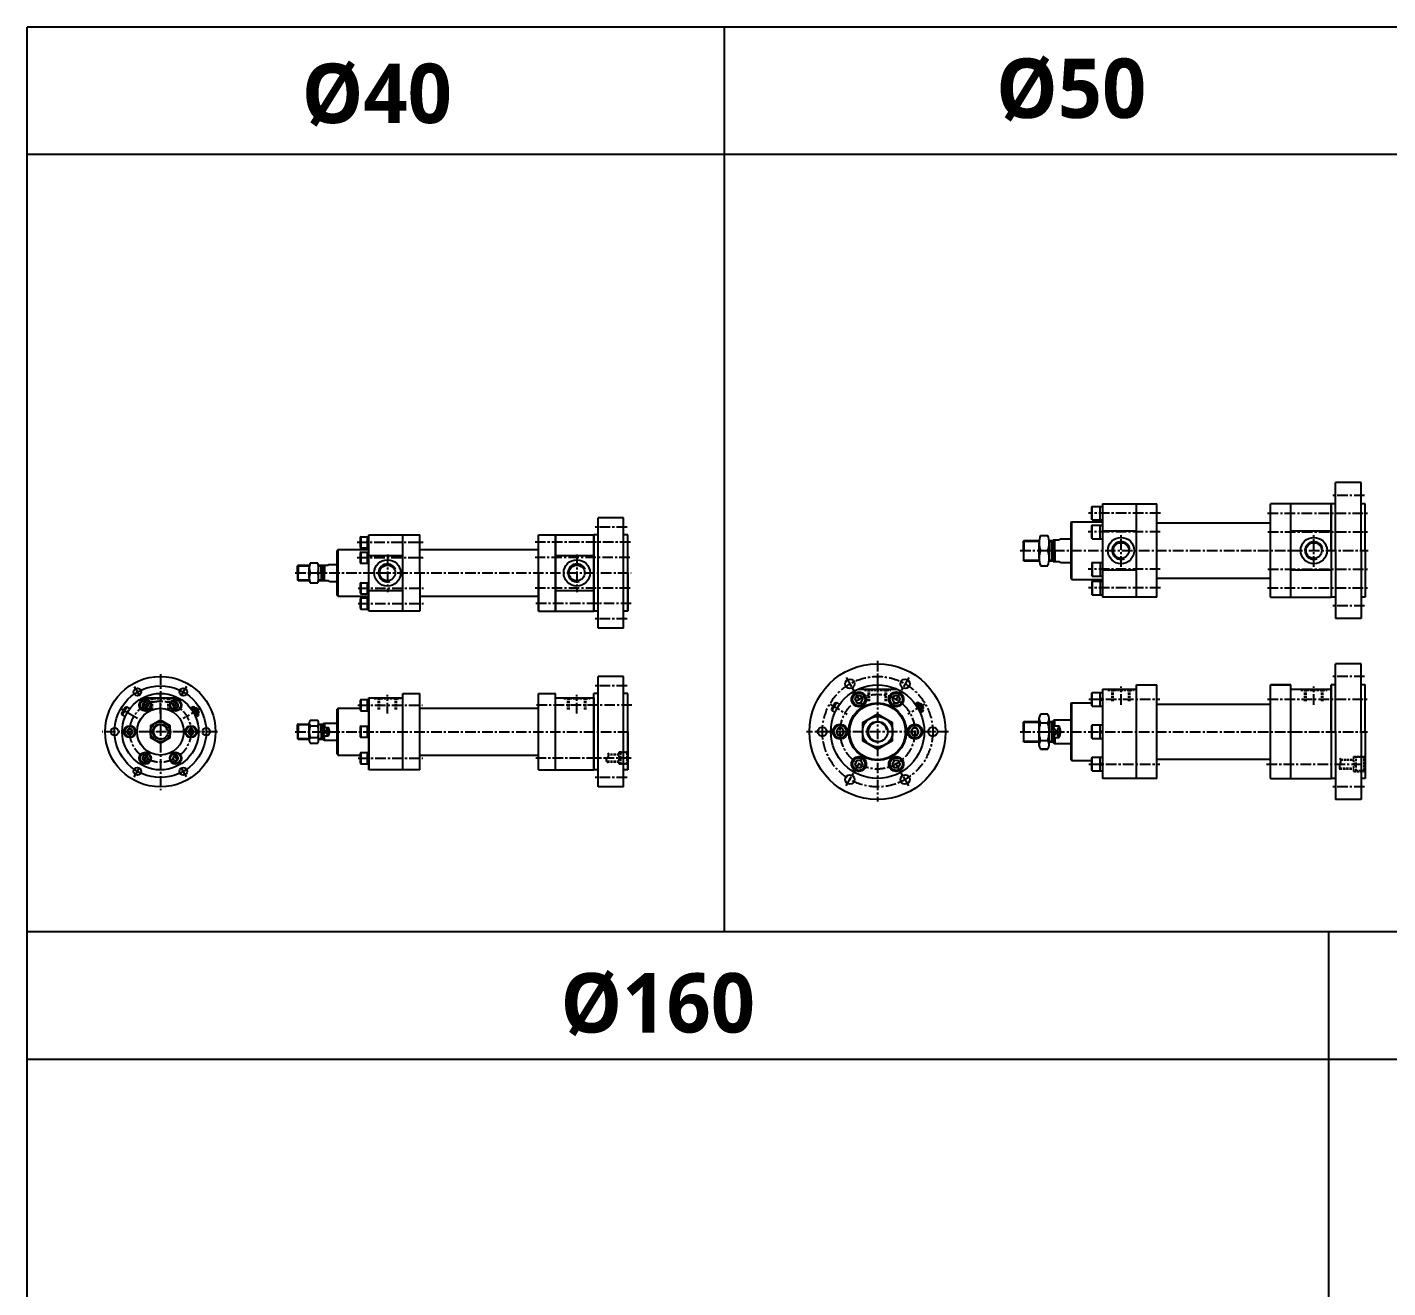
# Model space of a CAD drawing. Extents: x 0 to 8675, y 0 to 2968.
# Drawn here: x 0 to 1602, y 1484 to 2968 of the extents above; entities that cross this region are included whole.
import ezdxf

# ---------------------------------------------------------------- set-up
doc = ezdxf.new("R2010")
doc.units = 0
doc.header["$LTSCALE"] = 5
doc.header["$MEASUREMENT"] = 0
doc.header["$PDMODE"] = 34
doc.linetypes.add('CENTERX2', pattern=[4, 2.5, -0.5, 0.5, -0.5])
doc.linetypes.add('HIDDENX2', pattern=[0.75, 0.5, -0.25])
doc.layers.get('0').update_dxf_attribs({"linetype": 'CONTINUOUS'})
doc.layers.get('Defpoints').update_dxf_attribs({"linetype": 'CONTINUOUS'})
for name, color, linetype in [('CEN', 1, 'CENTERX2'), ('DIM', 3, 'CONTINUOUS'), ('HID', 2, 'HIDDENX2'), ('ML', 3, 'CONTINUOUS'), ('테두리', 7, 'CONTINUOUS')]:
    doc.layers.add(name, color=color, linetype=linetype)
doc.styles.add('문자', font='romans.shx')

# ---------------------------------------------------------------- blocks, each defined once
blk = doc.blocks.new('A$C797528EE')
at = {"layer": 'CEN'}
blk.add_line((15.5, 0), (15.5, 21.8), dxfattribs=at)
at = {"layer": 'HID'}
for p, q in [((0, 17.5), (0, 18.5)), ((0, 17.5), (31, 17.5)), ((5, 4.5), (5, 17.5)), ((6.3, 4.5), (6.3, 17.5)), ((24.8, 4.5), (24.8, 17.5)), ((26, 4.5), (26, 17.5)), ((31, 17.5), (31, 18.5))]:
    blk.add_line(p, q, dxfattribs=at)

msp = doc.modelspace()

# ---------------------------------------------------------------- linework, layer by layer
for p, q in [((6960.8, 2967.8), (0, 2967.8)), ((0, 1902.7), (0, 2967.8)), ((821, 1902.7), (821, 2967.8)), ((6960.8, 2817.8), (0, 2817.8)), ((8674.5, 1902.7), (0, 1902.7)), ((0, 0), (0, 1902.7)), ((1532.4, 0), (1532.4, 1902.7)), ((8674.5, 1752.7), (0, 1752.7))]:
    msp.add_line(p, q)
at = {"layer": 'CEN'}
for p, q in [((1574.6, 2416.7), (1536, 2416.7)), ((1334.1, 2395.7), (1249.6, 2395.7)), ((1460.4, 2395.7), (1579.1, 2395.7)), ((706.3, 2379.4), (667.6, 2379.4)), ((1334, 2373.7), (1249.2, 2373.7)), ((1460.6, 2373.7), (1579.1, 2373.7)), ((388.6, 2361.4), (466.4, 2361.4)), ((710.2, 2361.4), (598.1, 2361.4)), ((1287.8, 2332.5), (1287.8, 2370.7)), ((1514.8, 2332.5), (1514.8, 2370.7)), ((388.6, 2343.4), (466.4, 2343.4)), ((424.1, 2346.9), (424.1, 2302.6)), ((709.6, 2343.4), (598.1, 2343.4)), ((647.1, 2346.9), (647.1, 2302.6)), ((1168.9, 2351.7), (1578.7, 2351.7)), ((315.5, 2325.4), (711, 2325.4)), ((1334, 2329.7), (1249.2, 2329.7)), ((1460.6, 2329.7), (1579.1, 2329.7)), ((389.5, 2307.4), (466.4, 2307.4)), ((710, 2307.4), (598.1, 2307.4)), ((1334.1, 2307.7), (1249.6, 2307.7)), ((1460.4, 2307.7), (1579.1, 2307.7)), ((389.5, 2289.4), (466.4, 2289.4)), ((711.2, 2289.4), (598.1, 2289.4)), ((1574.6, 2286.7), (1536, 2286.7)), ((706.3, 2271.4), (667.6, 2271.4)), ((1001.1, 2222), (1001.1, 2056.2)), ((156.8, 2206.3), (156.8, 2069.7)), ((964.3, 2202.2), (972.8, 2187.4)), ((1037.8, 2202.2), (1029.3, 2187.4)), ((1574.6, 2203.5), (1536, 2203.5)), ((126, 2191.8), (133.5, 2178.8)), ((156.8, 2160), (156.8, 2181.9)), ((187.5, 2191.8), (180, 2178.8)), ((424.1, 2160), (424.1, 2181.9)), ((647.1, 2160), (647.1, 2181.9)), ((706.3, 2192.5), (667.6, 2192.5)), ((973.6, 2186.1), (984.6, 2167.1)), ((1028.6, 2186.1), (1017.6, 2167.1)), ((129.8, 2154.1), (110, 2165.5)), ((143.4, 2161.6), (134.1, 2177.8)), ((170.1, 2161.6), (179.4, 2177.8)), ((389.4, 2169.7), (465.3, 2169.7)), ((712, 2169.7), (599, 2169.7)), ((1249.9, 2176.6), (1333.5, 2176.6)), ((1460.2, 2176.6), (1577.6, 2176.6)), ((224.1, 2138.5), (88.3, 2138.5)), ((315.5, 2138.5), (710.6, 2138.5)), ((1084.6, 2138.5), (917.5, 2138.5)), ((1168.9, 2138.5), (1578.1, 2138.5)), ((143.4, 2115.4), (134.1, 2099.3)), ((170.1, 2115.4), (179.4, 2099.3)), ((389.7, 2107.3), (465.6, 2107.3)), ((711, 2107.3), (599, 2107.3)), ((973.6, 2090.9), (984.6, 2109.9)), ((1028.6, 2090.9), (1017.6, 2109.9)), ((1249.9, 2100.4), (1333.5, 2100.4)), ((1459, 2100.4), (1577.8, 2100.4)), ((126, 2085.3), (133.5, 2098.2)), ((187.5, 2085.3), (180, 2098.2)), ((706.3, 2084.5), (667.6, 2084.5)), ((964.3, 2074.9), (972.8, 2089.6)), ((1037.8, 2074.9), (1029.3, 2089.6)), ((1574.6, 2073.5), (1536, 2073.5))]:
    msp.add_line(p, q, dxfattribs=at)
at = {"layer": 'CEN', "color": 1}
for p, q in [((203.8, 2165.7), (183.8, 2154.1)), ((945.4, 2170.7), (965.4, 2159.1)), ((1056.7, 2170.7), (1036.7, 2159.1))]:
    msp.add_line(p, q, dxfattribs=at)
at = {"layer": 'CEN'}
for centre, radius in [((1001.1, 2138.5), 65), ((1001.1, 2138.5), 44), ((156.8, 2138.5), 36)]:
    msp.add_circle(centre, radius, dxfattribs=at)
at = {"layer": 'Defpoints', "color": 0, "linetype": 'ByBlock'}
for p in [(1575.3, 2406.7), (672.1, 2390.4), (667.1, 2370.4), (707.1, 2370.4), (1575.3, 2296.7), (707.1, 2280.4), (672.1, 2203.5), (177.4, 2178.5), (667.1, 2183.5), (707.1, 2183.5), (1575.3, 2193.5), (348.1, 2129.5), (1207.8, 2125.7), (707.1, 2093.5), (1575.3, 2083.5)]:
    msp.add_point(p, dxfattribs=at)
at = {"layer": 'DIM'}
msp.add_line((1205.8, 2340.4), (1206.9, 2339.7), dxfattribs=at)
msp.add_spline([(1546.2, 2093.4), (1545.2, 2098), (1546.6, 2102.8), (1545.8, 2107.5)], degree=3, dxfattribs=at)
at = {"layer": 'HID'}
for p, q in [((141.3, 2177.5), (141.3, 2178.5)), ((172.3, 2177.5), (172.3, 2178.5)), ((408.6, 2177.5), (408.6, 2178.5)), ((439.6, 2177.5), (439.6, 2178.5)), ((631.6, 2177.5), (631.6, 2178.5)), ((662.6, 2177.5), (662.6, 2178.5)), ((985.6, 2187.5), (985.6, 2188.5)), ((985.6, 2187.5), (1016.6, 2187.5)), ((990.6, 2174.5), (990.6, 2187.5)), ((991.8, 2174.5), (991.8, 2187.5)), ((1010.3, 2174.5), (1010.3, 2187.5)), ((1011.6, 2174.5), (1011.6, 2187.5)), ((1016.6, 2187.5), (1016.6, 2188.5)), ((141.3, 2177.5), (172.3, 2177.5)), ((146.3, 2164.5), (146.3, 2177.5)), ((147.5, 2164.5), (147.5, 2177.5)), ((166, 2164.5), (166, 2177.5)), ((167.3, 2164.5), (167.3, 2177.5)), ((408.6, 2177.5), (439.6, 2177.5)), ((413.6, 2164.5), (413.6, 2177.5)), ((414.9, 2164.5), (414.9, 2177.5)), ((433.4, 2164.5), (433.4, 2177.5)), ((434.6, 2164.5), (434.6, 2177.5)), ((631.6, 2177.5), (662.6, 2177.5)), ((636.6, 2164.5), (636.6, 2177.5)), ((637.9, 2164.5), (637.9, 2177.5)), ((656.4, 2164.5), (656.4, 2177.5)), ((657.6, 2164.5), (657.6, 2177.5)), ((696.6, 2103.3), (682.6, 2103.3)), ((696.6, 2102.8), (683, 2102.8)), ((696.6, 2111.8), (684.4, 2111.8)), ((696.6, 2111.3), (684.5, 2111.3)), ((707.1, 2114.3), (696.6, 2114.3)), ((696.6, 2114.3), (696.6, 2100.3)), ((706.1, 2113.8), (696.6, 2113.8)), ((696.6, 2109.2), (698.6, 2107.1)), ((696.6, 2107.3), (698.6, 2105.2)), ((706.1, 2100.8), (696.6, 2100.8)), ((707.1, 2100.3), (696.6, 2100.3)), ((698.6, 2113.8), (698.6, 2100.8)), ((706.1, 2113.8), (706.1, 2100.8)), ((706.1, 2113.8), (706.6, 2113.3)), ((706.6, 2101.3), (706.1, 2100.8)), ((706.6, 2113.3), (706.6, 2101.3)), ((1546.3, 2105.9), (1562, 2105.9)), ((1546.4, 2105.4), (1562, 2105.4)), ((1562, 2091.7), (1562, 2109.2)), ((1562, 2109.2), (1575.3, 2109.2)), ((1573.9, 2108.4), (1562, 2108.4)), ((1562, 2100), (1564.5, 2102.1)), ((1562, 2098.8), (1564.5, 2101)), ((1564.5, 2092.4), (1564.5, 2108.4)), ((1573.9, 2092.4), (1573.9, 2108.4)), ((1573.9, 2108.4), (1574.5, 2107.8)), ((1574.5, 2093), (1574.5, 2107.8)), ((1545.5, 2095.4), (1562, 2095.4)), ((1545.6, 2094.9), (1562, 2094.9)), ((1573.9, 2092.4), (1562, 2092.4)), ((1562, 2091.7), (1575.3, 2091.7)), ((1573.9, 2092.4), (1574.5, 2093))]:
    msp.add_line(p, q, dxfattribs=at)
at = {"layer": 'ML'}
for p, q in [((1540.3, 2351.7), (1540.3, 2431.7)), ((1570.3, 2431.7), (1540.3, 2431.7)), ((1570.3, 2351.7), (1570.3, 2431.7)), ((1253.9, 2403.7), (1253.3, 2403.1)), ((1253.3, 2388.3), (1253.3, 2403.1)), ((1253.9, 2403.7), (1265.8, 2403.7)), ((1253.9, 2387.7), (1253.9, 2403.7)), ((1263.3, 2387.7), (1263.3, 2403.7)), ((1265.8, 2406.7), (1329.8, 2406.7)), ((1265.8, 2406.7), (1265.8, 2296.7)), ((1305.8, 2296.7), (1305.8, 2406.7)), ((1329.8, 2296.7), (1329.8, 2406.7)), ((1329.8, 2296.7), (1329.8, 2406.7)), ((1463.8, 2296.7), (1463.8, 2406.7)), ((1535.3, 2406.7), (1463.8, 2406.7)), ((1463.8, 2296.7), (1463.8, 2406.7)), ((1463.8, 2296.7), (1463.8, 2406.7)), ((1487.8, 2296.7), (1487.8, 2406.7)), ((1487.8, 2296.7), (1487.8, 2406.7)), ((1535.3, 2406.7), (1535.3, 2296.7)), ((1535.3, 2406.7), (1535.3, 2296.7)), ((1535.3, 2351.7), (1535.3, 2406.7)), ((1540.3, 2406.7), (1535.3, 2406.7)), ((1575.3, 2406.7), (1570.3, 2406.7)), ((1575.3, 2351.7), (1575.3, 2406.7)), ((672.1, 2260.4), (672.1, 2390.4)), ((702.1, 2390.4), (672.1, 2390.4)), ((702.1, 2260.4), (702.1, 2390.4)), ((1253.9, 2387.7), (1253.3, 2388.3)), ((1253.9, 2387.7), (1265.8, 2387.7)), ((1535.3, 2401.7), (1535.3, 2296.7)), ((1535.3, 2351.7), (1535.3, 2401.7)), ((1228.8, 2384.7), (1229.8, 2385.7)), ((1228.8, 2384.7), (1228.8, 2318.7)), ((1229.8, 2317.7), (1229.8, 2385.7)), ((1229.8, 2385.7), (1265.8, 2385.7)), ((1253.9, 2381.7), (1253.3, 2381.1)), ((1253.3, 2366.3), (1253.3, 2381.1)), ((1253.9, 2381.7), (1265.8, 2381.7)), ((1253.9, 2365.7), (1253.9, 2381.7)), ((1263.3, 2365.7), (1263.3, 2381.7)), ((1305.8, 2374.6), (1265.8, 2374.6)), ((1329.8, 2384.2), (1463.8, 2384.2)), ((1535.3, 2374.6), (1487.8, 2374.6)), ((392.6, 2367.9), (392.1, 2367.4)), ((392.1, 2367.4), (392.1, 2355.4)), ((392.1, 2355.4), (392.6, 2354.9)), ((392.6, 2367.9), (392.6, 2354.9)), ((392.6, 2367.9), (402.1, 2367.9)), ((392.6, 2354.9), (402.1, 2354.9)), ((400.1, 2367.9), (400.1, 2354.9)), ((402.1, 2325.4), (402.1, 2370.4)), ((402.1, 2370.4), (462.1, 2370.4)), ((402.1, 2280.4), (402.1, 2370.4)), ((402.1, 2325.4), (402.1, 2365.4)), ((402.1, 2280.4), (402.1, 2365.4)), ((442.1, 2280.4), (442.1, 2370.4)), ((462.1, 2325.4), (462.1, 2370.4)), ((602.1, 2280.4), (602.1, 2370.4)), ((602.1, 2370.4), (667.1, 2370.4)), ((602.1, 2325.4), (602.1, 2370.4)), ((602.1, 2325.4), (602.1, 2370.4)), ((622.1, 2280.4), (622.1, 2370.4)), ((622.1, 2370.4), (622.1, 2280.4)), ((622.1, 2280.4), (622.1, 2370.4)), ((667.1, 2370.4), (667.1, 2280.4)), ((667.1, 2280.4), (667.1, 2370.4)), ((672.1, 2370.4), (667.1, 2370.4)), ((667.1, 2365.4), (667.1, 2280.4)), ((667.1, 2280.4), (667.1, 2365.4)), ((707.1, 2370.4), (702.1, 2370.4)), ((707.1, 2280.4), (707.1, 2370.4)), ((1173.5, 2363.7), (1172.8, 2362.9)), ((1172.8, 2351.7), (1172.8, 2362.9)), ((1173.5, 2363.7), (1191.3, 2363.7)), ((1173.5, 2363.7), (1173.5, 2351.7)), ((1191.2, 2342.8), (1191.2, 2360.6)), ((1192.8, 2369.4), (1201.6, 2369.4)), ((1203, 2363.7), (1207.8, 2363.7)), ((1203.2, 2342.8), (1203.2, 2360.6)), ((1203.2, 2342.8), (1203.2, 2360.6)), ((1205.8, 2351.7), (1205.8, 2363.7)), ((1207.8, 2351.7), (1207.8, 2364.5)), ((1207.8, 2364.5), (1214.9, 2364.5)), ((1209.8, 2351.7), (1209.8, 2364.5)), ((1216.6, 2365.7), (1214.9, 2364.5)), ((1216.6, 2365.7), (1228.8, 2365.7)), ((1253.9, 2365.7), (1253.3, 2366.3)), ((1253.9, 2365.7), (1265.8, 2365.7)), ((366.1, 2352.9), (365.1, 2351.9)), ((365.1, 2298.9), (365.1, 2351.9)), ((366.1, 2297.9), (366.1, 2352.9)), ((366.1, 2352.9), (402.1, 2352.9)), ((392.6, 2349.9), (392.1, 2349.4)), ((392.1, 2349.4), (392.1, 2337.4)), ((392.6, 2349.9), (392.6, 2336.9)), ((392.6, 2349.9), (402.1, 2349.9)), ((400.1, 2349.9), (400.1, 2336.9)), ((402.1, 2346), (442.1, 2346)), ((462.1, 2352.9), (602.1, 2352.9)), ((622.1, 2346), (667.1, 2346)), ((1172.8, 2351.7), (1172.8, 2340.4)), ((1173.5, 2339.7), (1172.8, 2340.4)), ((1173.5, 2339.7), (1173.5, 2351.7)), ((1173.5, 2339.7), (1191.3, 2339.7)), ((1192.8, 2351.7), (1201.6, 2351.7)), ((1192.8, 2351.7), (1201.6, 2351.7)), ((1203, 2339.7), (1207.8, 2339.7)), ((1205.8, 2351.7), (1205.8, 2339.7)), ((1207.8, 2351.7), (1207.8, 2338.8)), ((1207.8, 2338.8), (1214.9, 2338.8)), ((1209.8, 2351.7), (1209.8, 2338.8)), ((1216.6, 2337.7), (1214.9, 2338.8)), ((1535.3, 2351.7), (1535.3, 2296.7)), ((1535.3, 2351.7), (1535.3, 2296.7)), ((1535.3, 2351.7), (1535.3, 2301.7)), ((1535.3, 2351.7), (1535.3, 2296.7)), ((1535.3, 2351.7), (1535.3, 2296.7)), ((1535.3, 2351.7), (1535.3, 2296.7)), ((1535.3, 2351.7), (1535.3, 2296.7)), ((1540.3, 2351.7), (1540.3, 2271.7)), ((1570.3, 2351.7), (1570.3, 2271.7)), ((1575.3, 2351.7), (1575.3, 2296.7)), ((318.9, 2334.4), (318.1, 2333.7)), ((318.1, 2325.4), (318.1, 2333.7)), ((318.1, 2325.4), (318.1, 2317.2)), ((318.9, 2334.4), (318.9, 2325.4)), ((318.9, 2334.4), (332.3, 2334.4)), ((318.9, 2316.4), (318.9, 2325.4)), ((332, 2319.6), (332, 2331.2)), ((333, 2337.1), (342, 2337.1)), ((333, 2325.4), (342, 2325.4)), ((342.8, 2334.4), (348.1, 2334.4)), ((343, 2319.6), (343, 2331.2)), ((343, 2319.6), (343, 2331.2)), ((346.1, 2325.4), (346.1, 2334.4)), ((346.1, 2325.4), (346.1, 2316.4)), ((348.1, 2325.4), (348.1, 2334.4)), ((348.1, 2334.4), (354.4, 2334.4)), ((348.1, 2325.4), (348.1, 2316.4)), ((350.1, 2334.4), (350.1, 2325.4)), ((350.1, 2316.4), (350.1, 2325.4)), ((356, 2335.4), (354.4, 2334.4)), ((356, 2335.4), (365.1, 2335.4)), ((392.1, 2337.4), (392.6, 2336.9)), ((392.6, 2336.9), (402.1, 2336.9)), ((462.1, 2325.4), (462.1, 2280.4)), ((602.1, 2325.4), (602.1, 2280.4)), ((707.1, 2325.4), (707.1, 2280.4)), ((1192.8, 2333.9), (1201.6, 2333.9)), ((1216.6, 2337.7), (1228.8, 2337.7)), ((1253.9, 2337.7), (1253.3, 2337.1)), ((1253.3, 2337.1), (1253.3, 2322.3)), ((1253.9, 2337.7), (1265.8, 2337.7)), ((1253.9, 2337.7), (1253.9, 2321.7)), ((1263.3, 2337.7), (1263.3, 2321.7)), ((1305.8, 2328.8), (1265.8, 2328.8)), ((1535.3, 2328.8), (1487.8, 2328.8)), ((318.9, 2316.4), (318.1, 2317.2)), ((318.9, 2316.4), (332.3, 2316.4)), ((333, 2313.7), (342, 2313.7)), ((342.8, 2316.4), (348.1, 2316.4)), ((348.1, 2316.4), (354.4, 2316.4)), ((356, 2315.4), (354.4, 2316.4)), ((356, 2315.4), (365.1, 2315.4)), ((392.6, 2313.9), (392.1, 2313.4)), ((392.1, 2313.4), (392.1, 2301.4)), ((392.6, 2313.9), (392.6, 2300.9)), ((392.6, 2313.9), (402.1, 2313.9)), ((400.1, 2313.9), (400.1, 2300.9)), ((1228.8, 2318.7), (1229.8, 2317.7)), ((1229.8, 2317.7), (1265.8, 2317.7)), ((1253.9, 2321.7), (1253.3, 2322.3)), ((1253.9, 2315.7), (1253.3, 2315.1)), ((1253.3, 2315.1), (1253.3, 2300.3)), ((1253.9, 2321.7), (1265.8, 2321.7)), ((1253.9, 2315.7), (1265.8, 2315.7)), ((1253.9, 2315.7), (1253.9, 2299.7)), ((1263.3, 2315.7), (1263.3, 2299.7)), ((1329.8, 2319.2), (1463.8, 2319.2)), ((365.1, 2298.9), (366.1, 2297.9)), ((366.1, 2297.9), (402.1, 2297.9)), ((392.1, 2301.4), (392.6, 2300.9)), ((392.6, 2295.9), (392.1, 2295.4)), ((392.1, 2295.4), (392.1, 2283.4)), ((392.6, 2300.9), (402.1, 2300.9)), ((392.6, 2295.9), (392.6, 2282.9)), ((392.6, 2295.9), (402.1, 2295.9)), ((400.1, 2295.9), (400.1, 2282.9)), ((402.1, 2304.8), (442.1, 2304.8)), ((462.1, 2297.9), (602.1, 2297.9)), ((622.1, 2304.8), (667.1, 2304.8)), ((1253.9, 2299.7), (1253.3, 2300.3)), ((1253.9, 2299.7), (1265.8, 2299.7)), ((1329.8, 2296.7), (1265.8, 2296.7)), ((1463.8, 2296.7), (1535.3, 2296.7)), ((1540.3, 2296.7), (1535.3, 2296.7)), ((1575.3, 2296.7), (1570.3, 2296.7)), ((392.1, 2283.4), (392.6, 2282.9)), ((392.6, 2282.9), (402.1, 2282.9)), ((462.1, 2280.4), (402.1, 2280.4)), ((602.1, 2280.4), (667.1, 2280.4)), ((672.1, 2280.4), (667.1, 2280.4)), ((707.1, 2280.4), (702.1, 2280.4)), ((702.1, 2260.4), (672.1, 2260.4)), ((1570.3, 2271.7), (1540.3, 2271.7)), ((1570.3, 2218.5), (1540.3, 2218.5)), ((1540.3, 2138.5), (1540.3, 2218.5)), ((1570.3, 2138.5), (1570.3, 2218.5)), ((702.1, 2203.5), (672.1, 2203.5)), ((672.1, 2073.5), (672.1, 2203.5)), ((702.1, 2073.5), (702.1, 2203.5)), ((136.1, 2178.5), (177.4, 2178.5)), ((402.1, 2178.5), (442.1, 2178.5)), ((402.1, 2178.5), (402.1, 2093.5)), ((402.1, 2093.5), (402.1, 2178.5)), ((402.1, 2138.5), (402.1, 2178.5)), ((402.1, 2138.5), (402.1, 2178.5)), ((442.1, 2093.5), (442.1, 2183.5)), ((442.1, 2183.5), (462.1, 2183.5)), ((462.1, 2093.5), (462.1, 2183.5)), ((602.1, 2183.5), (622.1, 2183.5)), ((602.1, 2093.5), (602.1, 2183.5)), ((622.1, 2093.5), (622.1, 2183.5)), ((622.1, 2178.5), (667.1, 2178.5)), ((667.1, 2093.5), (667.1, 2183.5)), ((672.1, 2183.5), (667.1, 2183.5)), ((667.1, 2093.5), (667.1, 2178.5)), ((667.1, 2178.5), (667.1, 2093.5)), ((707.1, 2183.5), (702.1, 2183.5)), ((707.1, 2093.5), (707.1, 2183.5)), ((978.1, 2188.5), (1024, 2188.5)), ((1253.9, 2184.6), (1253.3, 2184)), ((1253.3, 2169.2), (1253.3, 2184)), ((1253.9, 2184.6), (1265.8, 2184.6)), ((1253.9, 2168.6), (1253.9, 2184.6)), ((1263.3, 2168.6), (1263.3, 2184.6)), ((1265.8, 2188.5), (1305.8, 2188.5)), ((1265.8, 2188.5), (1265.8, 2083.5)), ((1272.3, 2188.5), (1303.3, 2188.5)), ((1305.8, 2193.5), (1329.8, 2193.5)), ((1305.8, 2083.5), (1305.8, 2193.5)), ((1329.8, 2083.5), (1329.8, 2193.5)), ((1329.8, 2083.5), (1329.8, 2193.5)), ((1463.8, 2083.5), (1463.8, 2193.5)), ((1487.8, 2193.5), (1463.8, 2193.5)), ((1463.8, 2083.5), (1463.8, 2193.5)), ((1463.8, 2193.5), (1487.8, 2193.5)), ((1487.8, 2083.5), (1487.8, 2193.5)), ((1487.8, 2188.5), (1535.3, 2188.5)), ((1499.3, 2188.5), (1530.3, 2188.5)), ((1535.3, 2193.5), (1535.3, 2083.5)), ((1535.3, 2138.5), (1535.3, 2193.5)), ((1540.3, 2193.5), (1535.3, 2193.5)), ((1535.3, 2188.5), (1535.3, 2083.5)), ((1535.3, 2138.5), (1535.3, 2188.5)), ((1575.3, 2193.5), (1570.3, 2193.5)), ((1575.3, 2138.5), (1575.3, 2193.5)), ((111.2, 2159.6), (115.7, 2167.4)), ((117.1, 2167.8), (111.6, 2158.3)), ((115.7, 2167.4), (117.1, 2167.8)), ((117.1, 2167.8), (120.8, 2165.6)), ((195.3, 2167.7), (192.4, 2166)), ((195.5, 2167.7), (192.8, 2166.1)), ((198.6, 2164), (195.1, 2162)), ((196.7, 2167.3), (195.3, 2167.7)), ((201.7, 2158.7), (196.7, 2167.3)), ((199, 2166.4), (197.7, 2165.6)), ((202, 2161.2), (199, 2166.4)), ((199.7, 2166.2), (199, 2166.4)), ((202.2, 2161.9), (199.7, 2166.2)), ((366.1, 2166), (365.1, 2165)), ((365.1, 2112), (365.1, 2165)), ((366.1, 2166), (392.1, 2166)), ((366.1, 2111), (366.1, 2166)), ((392.6, 2176.2), (392.1, 2175.7)), ((392.1, 2175.7), (392.1, 2163.7)), ((392.1, 2163.7), (392.6, 2163.2)), ((392.6, 2176.2), (392.6, 2163.2)), ((392.6, 2176.2), (402.1, 2176.2)), ((392.6, 2163.2), (402.1, 2163.2)), ((400.1, 2176.2), (400.1, 2163.2)), ((402.1, 2171.6), (400.1, 2169.4)), ((402.1, 2169.7), (400.1, 2167.5)), ((462, 2166), (602, 2166)), ((946.8, 2164.6), (951.3, 2172.4)), ((946.8, 2164.6), (947.2, 2163.3)), ((952.7, 2172.8), (947.2, 2163.3)), ((947.2, 2163.3), (951, 2161.1)), ((951.3, 2172.4), (952.7, 2172.8)), ((952.7, 2172.8), (956.5, 2170.6)), ((1048.3, 2172.7), (1045.3, 2171)), ((1048.4, 2172.7), (1045.7, 2171.1)), ((1051.6, 2169), (1048.1, 2167)), ((1049.7, 2172.3), (1048.3, 2172.7)), ((1052.7, 2167), (1049.3, 2165)), ((1054.7, 2163.7), (1049.7, 2172.3)), ((1052, 2171.4), (1050.7, 2170.6)), ((1054.3, 2162.5), (1051.3, 2160.7)), ((1055, 2166.2), (1052, 2171.4)), ((1052.6, 2171.2), (1052, 2171.4)), ((1055.1, 2166.9), (1052.6, 2171.2)), ((1055, 2166.2), (1053.7, 2165.4)), ((1054.7, 2163.7), (1054.3, 2162.3)), ((1055.1, 2166.9), (1055, 2166.2)), ((1228.8, 2171.5), (1229.8, 2172.5)), ((1228.8, 2171.5), (1228.8, 2105.5)), ((1229.8, 2172.5), (1253.3, 2172.5)), ((1229.8, 2104.5), (1229.8, 2172.5)), ((1253.9, 2168.6), (1253.3, 2169.2)), ((1253.9, 2168.6), (1265.8, 2168.6)), ((1265.8, 2176.2), (1263.3, 2178.4)), ((1265.8, 2175), (1263.3, 2177.2)), ((1329.8, 2171), (1463.8, 2171)), ((111.2, 2159.6), (111.6, 2158.3)), ((111.6, 2158.3), (115.3, 2156.1)), ((199.8, 2162), (196.3, 2160)), ((201.4, 2157.5), (198.3, 2155.7)), ((201.3, 2157.3), (198.4, 2155.6)), ((202, 2161.2), (200.7, 2160.4)), ((201.7, 2158.7), (201.3, 2157.3)), ((202.2, 2161.9), (202, 2161.2)), ((318.9, 2147.5), (318.1, 2146.8)), ((318.1, 2138.5), (318.1, 2146.8)), ((318.9, 2147.5), (332, 2147.5)), ((318.9, 2147.5), (318.9, 2138.5)), ((332, 2128.4), (332, 2148.6)), ((333, 2152), (342, 2152)), ((343, 2128.4), (343, 2148.6)), ((343, 2128.4), (343, 2148.6)), ((343, 2147.5), (348.1, 2147.5)), ((346.1, 2138.5), (346.1, 2147.5)), ((348.1, 2147.5), (350.1, 2148.5)), ((348.1, 2138.5), (348.1, 2147.5)), ((350.1, 2148.5), (365.1, 2148.5)), ((350.1, 2148.5), (350.1, 2143.5)), ((1054.3, 2162.3), (1051.3, 2160.6)), ((1173.5, 2150.5), (1172.8, 2149.8)), ((1172.8, 2138.5), (1172.8, 2149.8)), ((1173.5, 2150.5), (1191.2, 2150.5)), ((1173.5, 2150.5), (1173.5, 2138.5)), ((1191.2, 2123.1), (1191.2, 2153.9)), ((1201.6, 2159), (1192.8, 2159)), ((1192.8, 2148.8), (1201.6, 2148.8)), ((1203.2, 2123.1), (1203.2, 2153.9)), ((1203.2, 2150.5), (1207.8, 2150.5)), ((1205.8, 2138.5), (1205.8, 2150.5)), ((1207.8, 2151.4), (1209.8, 2152.5)), ((1207.8, 2138.5), (1207.8, 2151.4)), ((1209.8, 2152.5), (1228.8, 2152.5)), ((1209.8, 2145.2), (1209.8, 2152.5)), ((1253.9, 2146.5), (1253.3, 2145.9)), ((1253.9, 2146.5), (1265.8, 2146.5)), ((1253.9, 2130.5), (1253.9, 2146.5)), ((1263.3, 2130.5), (1263.3, 2146.5)), ((318.1, 2138.5), (318.1, 2130.3)), ((318.9, 2129.5), (318.9, 2138.5)), ((333, 2145.3), (342, 2145.3)), ((333, 2131.8), (342, 2131.8)), ((346.1, 2138.5), (346.1, 2129.5)), ((348.1, 2143.5), (354.4, 2143.5)), ((348.1, 2138.5), (348.1, 2129.5)), ((348.1, 2133.6), (354.4, 2133.6)), ((350.1, 2128.5), (350.1, 2133.6)), ((354.4, 2143.5), (354.4, 2138.5)), ((354.4, 2133.6), (354.4, 2138.5)), ((392.6, 2145), (392.1, 2144.5)), ((392.1, 2144.5), (392.1, 2132.5)), ((392.1, 2132.5), (392.6, 2132)), ((392.6, 2145), (392.6, 2132)), ((392.6, 2145), (402.1, 2145)), ((392.6, 2132), (402.1, 2132)), ((400.1, 2145), (400.1, 2132)), ((402.1, 2140.4), (400.1, 2138.2)), ((402.1, 2138.5), (400.1, 2136.4)), ((707.1, 2138.5), (707.1, 2093.5)), ((1172.8, 2138.5), (1172.8, 2127.3)), ((1173.5, 2126.5), (1173.5, 2138.5)), ((1205.8, 2138.5), (1205.8, 2126.5)), ((1207.8, 2145.2), (1214.9, 2145.2)), ((1207.8, 2138.5), (1207.8, 2125.7)), ((1207.8, 2131.8), (1214.9, 2131.8)), ((1209.8, 2131.8), (1209.8, 2124.5)), ((1214.9, 2145.2), (1214.9, 2138.5)), ((1214.9, 2131.8), (1214.9, 2138.5)), ((1253.3, 2131.1), (1253.3, 2145.9)), ((1253.9, 2130.5), (1253.3, 2131.1)), ((1253.9, 2130.5), (1265.8, 2130.5)), ((1265.8, 2138.1), (1263.3, 2140.2)), ((1265.8, 2136.9), (1263.3, 2139.1)), ((1535.3, 2138.5), (1535.3, 2083.5)), ((1535.3, 2138.5), (1535.3, 2083.5)), ((1535.3, 2138.5), (1535.3, 2083.5)), ((1535.3, 2138.5), (1535.3, 2083.5)), ((1535.3, 2138.5), (1535.3, 2088.5)), ((1535.3, 2138.5), (1535.3, 2083.5)), ((1535.3, 2138.5), (1535.3, 2083.5)), ((1540.3, 2138.5), (1540.3, 2058.5)), ((1570.3, 2138.5), (1570.3, 2058.5)), ((1575.3, 2138.5), (1575.3, 2083.5)), ((318.9, 2129.5), (318.1, 2130.3)), ((318.9, 2129.5), (332, 2129.5)), ((333, 2125), (342, 2125)), ((343, 2129.5), (348.1, 2129.5)), ((348.1, 2129.5), (350.1, 2128.5)), ((350.1, 2128.5), (365.1, 2128.5)), ((1173.5, 2126.5), (1172.8, 2127.3)), ((1173.5, 2126.5), (1191.2, 2126.5)), ((1192.8, 2128.3), (1201.6, 2128.3)), ((1192.8, 2118), (1201.6, 2118)), ((1201.6, 2118), (1192.8, 2118)), ((1203.2, 2126.5), (1207.8, 2126.5)), ((1207.8, 2125.7), (1209.8, 2124.5)), ((1209.8, 2124.5), (1228.8, 2124.5)), ((365.1, 2112), (366.1, 2111)), ((366.1, 2111), (392.1, 2111)), ((392.6, 2113.8), (392.1, 2113.3)), ((392.1, 2113.3), (392.1, 2101.3)), ((392.1, 2101.3), (392.6, 2100.8)), ((392.6, 2113.8), (392.6, 2100.8)), ((392.6, 2113.8), (402.1, 2113.8)), ((392.6, 2100.8), (402.1, 2100.8)), ((400.1, 2113.8), (400.1, 2100.8)), ((402.1, 2109.2), (400.1, 2107.1)), ((402.1, 2107.3), (400.1, 2105.2)), ((462.4, 2111), (602.4, 2111)), ((1228.8, 2105.5), (1229.8, 2104.5)), ((1229.8, 2104.5), (1253.3, 2104.5)), ((1253.9, 2108.4), (1253.3, 2107.8)), ((1253.3, 2093), (1253.3, 2107.8)), ((1253.9, 2092.4), (1253.9, 2108.4)), ((1253.9, 2108.4), (1265.8, 2108.4)), ((1263.3, 2092.4), (1263.3, 2108.4)), ((1265.8, 2100), (1263.3, 2102.1)), ((1265.8, 2098.8), (1263.3, 2101)), ((1329.8, 2106), (1463.8, 2106)), ((462.1, 2093.5), (402.1, 2093.5)), ((602.1, 2093.5), (667.1, 2093.5)), ((672.1, 2093.5), (667.1, 2093.5)), ((707.1, 2093.5), (702.1, 2093.5)), ((1253.9, 2092.4), (1253.3, 2093)), ((1253.9, 2092.4), (1265.8, 2092.4)), ((1329.8, 2083.5), (1265.8, 2083.5)), ((1463.8, 2083.5), (1487.8, 2083.5)), ((1463.8, 2083.5), (1535.3, 2083.5)), ((1540.3, 2083.5), (1535.3, 2083.5)), ((1575.3, 2083.5), (1570.3, 2083.5)), ((702.1, 2073.5), (672.1, 2073.5)), ((1570.3, 2058.5), (1540.3, 2058.5))]:
    msp.add_line(p, q, dxfattribs=at)
at = {"layer": 'ML', "color": 2}
msp.add_line((346.1, 2317.2), (347.3, 2316.4), dxfattribs=at)
at = {"layer": 'ML'}
for points in [[(976.7, 2180.7), (974.3, 2176.6), (976.7, 2172.5), (981.4, 2172.5), (983.8, 2176.6), (981.4, 2180.7)], [(1025.4, 2180.7), (1020.7, 2180.7), (1018.3, 2176.6), (1020.7, 2172.5), (1025.4, 2172.5), (1027.8, 2176.6)], [(137, 2172.7), (135.3, 2169.7), (137, 2166.7), (140.5, 2166.7), (142.3, 2169.7), (140.5, 2172.7)], [(176.5, 2172.7), (173, 2172.7), (171.3, 2169.7), (173, 2166.7), (176.5, 2166.7), (178.3, 2169.7)], [(156.8, 2152), (145.1, 2145.3), (145.1, 2131.8), (156.8, 2125), (168.4, 2131.8), (168.4, 2145.3)], [(1001.1, 2159), (983.3, 2148.8), (983.3, 2128.3), (1001.1, 2118), (1018.8, 2128.3), (1018.8, 2148.8)], [(117.3, 2138.5), (119, 2135.5), (122.5, 2135.5), (124.3, 2138.5), (122.5, 2141.5), (119, 2141.5)], [(196.3, 2138.5), (194.5, 2141.5), (191, 2141.5), (189.3, 2138.5), (191, 2135.5), (194.5, 2135.5)], [(952.3, 2138.5), (954.7, 2134.4), (959.4, 2134.4), (961.8, 2138.5), (959.4, 2142.6), (954.7, 2142.6)], [(1049.8, 2138.5), (1047.4, 2142.6), (1042.7, 2142.6), (1040.3, 2138.5), (1042.7, 2134.4), (1047.4, 2134.4)], [(137, 2104.3), (140.5, 2104.3), (142.3, 2107.3), (140.5, 2110.4), (137, 2110.4), (135.3, 2107.3)], [(176.5, 2104.3), (178.3, 2107.3), (176.5, 2110.4), (173, 2110.4), (171.3, 2107.3), (173, 2104.3)], [(976.7, 2096.3), (981.4, 2096.3), (983.8, 2100.4), (981.4, 2104.5), (976.7, 2104.5), (974.3, 2100.4)], [(1025.4, 2096.3), (1027.8, 2100.4), (1025.4, 2104.5), (1020.7, 2104.5), (1018.3, 2100.4), (1020.7, 2096.3)]]:
    msp.add_lwpolyline(points, close=True, dxfattribs=at)
for centre, radius in [((1287.8, 2351.7), 15.5), ((1287.8, 2351.7), 9.25), ((1514.8, 2351.7), 15.5), ((1514.8, 2351.7), 9.25), ((424.1, 2325.4), 15.5), ((647.1, 2325.4), 15.5), ((424.1, 2325.4), 9.25), ((647.1, 2325.4), 9.25), ((1001.1, 2138.5), 80), ((156.8, 2138.5), 65), ((968.6, 2194.8), 5.5), ((1033.6, 2194.8), 5.5), ((156.8, 2138.5), 54), ((156.8, 2138.5), 45), ((129.8, 2185.3), 4.5), ((183.8, 2185.3), 4.5), ((1001.1, 2138.5), 55), ((979.1, 2176.6), 8.75), ((979.1, 2176.6), 8), ((979.1, 2176.6), 7.4), ((1023.1, 2176.6), 8.75), ((1023.1, 2176.6), 8), ((1023.1, 2176.6), 7.4), ((156.8, 2138.5), 27.5), ((138.8, 2169.7), 7), ((138.8, 2169.7), 6.5), ((138.8, 2169.7), 6), ((174.8, 2169.7), 7), ((174.8, 2169.7), 6.5), ((174.8, 2169.7), 6), ((1001.1, 2138.5), 34), ((1001.1, 2138.5), 33), ((156.8, 2138.5), 11.7), ((156.8, 2138.5), 9), ((957.1, 2138.5), 8.75), ((957.1, 2138.5), 8), ((1001.1, 2138.5), 17.8), ((1001.1, 2138.5), 12), ((1045.1, 2138.5), 8.75), ((1045.1, 2138.5), 8), ((102.8, 2138.5), 4.5), ((120.8, 2138.5), 7), ((120.8, 2138.5), 6.5), ((120.8, 2138.5), 6), ((192.8, 2138.5), 7), ((192.8, 2138.5), 6.5), ((192.8, 2138.5), 6), ((210.8, 2138.5), 4.5), ((936.1, 2138.5), 5.5), ((957.1, 2138.5), 7.4), ((1045.1, 2138.5), 7.4), ((1066.1, 2138.5), 5.5), ((138.8, 2107.3), 7), ((138.8, 2107.3), 6.5), ((138.8, 2107.3), 6), ((174.8, 2107.3), 7), ((174.8, 2107.3), 6.5), ((174.8, 2107.3), 6), ((979.1, 2100.4), 8.75), ((979.1, 2100.4), 8), ((979.1, 2100.4), 7.4), ((1023.1, 2100.4), 8.75), ((1023.1, 2100.4), 8), ((1023.1, 2100.4), 7.4), ((129.8, 2091.8), 4.5), ((183.8, 2091.8), 4.5), ((968.6, 2082.2), 5.5), ((1033.6, 2082.2), 5.5)]:
    msp.add_circle(centre, radius, dxfattribs=at)
for centre, radius, start, end in [((1216.6, 2360.6), 25.4, 159.5726, 200.4274), ((1177.7, 2360.6), 25.4, 339.5726, 20.4274), ((1216.6, 2342.8), 25.4, 159.5726, 200.4274), ((1177.7, 2342.8), 25.4, 339.5726, 20.4274), ((349.6, 2331.2), 17.6, 160.5851, 199.4149), ((349.6, 2319.6), 17.6, 160.5851, 199.4149), ((325.5, 2331.2), 17.6, 340.5851, 19.4149), ((325.5, 2319.6), 17.6, 340.5851, 19.4149), ((338.2, 2148.6), 6.2, 146.9913, 213.0087), ((336.8, 2148.6), 6.2, 326.9913, 33.0087), ((1200.2, 2153.9), 9.01, 145.343, 214.657), ((1224.8, 2138.5), 33.7, 162.266, 197.734), ((1194.1, 2153.9), 9.01, 325.343, 34.657), ((1169.5, 2138.5), 33.7, 342.266, 17.734), ((355.3, 2138.5), 23.3, 163.1461, 196.8539), ((338.2, 2128.4), 6.2, 146.9913, 213.0087), ((319.8, 2138.5), 23.3, 343.1461, 16.8539), ((336.8, 2128.4), 6.2, 326.9913, 33.0087), ((347.5, 2138.5), 8.49, 0, 35.6967), ((347.5, 2138.5), 8.49, 324.3033, 0), ((1202.4, 2138.5), 14.1, 0, 28.2971), ((1202.4, 2138.5), 14.1, 331.7029, 0), ((1200.2, 2123.1), 9.01, 145.343, 214.657), ((1194.1, 2123.1), 9.01, 325.343, 34.657)]:
    msp.add_arc(centre, radius, start, end, dxfattribs=at)
at = {"layer": 'ML', "color": 2}
msp.add_spline([(684.2, 2101.3), (681.9, 2105.8), (684.4, 2109.8), (683.9, 2113.7)], degree=3, dxfattribs=at)
at = {"layer": '테두리'}
for p, q in [((1172.8, 2362.9), (1191.3, 2362.9)), ((1203, 2362.9), (1205.8, 2362.9)), ((1205.8, 2362.9), (1206.9, 2363.7)), ((1172.8, 2340.4), (1191.3, 2340.4)), ((1203, 2340.4), (1205.8, 2340.4)), ((1205.8, 2340.4), (1206.9, 2339.7)), ((318.1, 2333.7), (332.2, 2333.7)), ((342.9, 2333.7), (346.1, 2333.7)), ((346.1, 2333.7), (347.3, 2334.4)), ((318.1, 2317.2), (332.2, 2317.2)), ((342.9, 2317.2), (346.1, 2317.2)), ((346.1, 2317.2), (347.3, 2316.4)), ((198.6, 2164), (192.8, 2166.1)), ((196, 2167.5), (194.9, 2162.5)), ((199.7, 2166.2), (197.9, 2165.2)), ((1051.6, 2169), (1045.7, 2171.1)), ((1049, 2172.5), (1047.9, 2167.5)), ((1054.5, 2163), (1049.5, 2164.6)), ((1052.6, 2171.2), (1050.9, 2170.2)), ((1052.7, 2167), (1051.6, 2160.9)), ((1055.1, 2166.9), (1053.4, 2165.9)), ((201.5, 2158), (196.6, 2159.6)), ((199.8, 2162), (198.7, 2155.9)), ((202.2, 2161.9), (200.4, 2160.9)), ((318.1, 2146.8), (332, 2146.8)), ((343, 2146.8), (346.1, 2146.8)), ((346.1, 2146.8), (347.3, 2147.5)), ((1172.8, 2149.8), (1191.2, 2149.8)), ((1203.2, 2149.8), (1205.8, 2149.8)), ((1205.8, 2149.8), (1206.9, 2150.5)), ((351.2, 2138.5), (348.1, 2143.5)), ((351.2, 2138.5), (348.1, 2133.6)), ((354.4, 2143.5), (351.2, 2138.5)), ((354.4, 2133.6), (351.2, 2138.5)), ((1211.3, 2138.5), (1207.8, 2145.2)), ((1211.3, 2138.5), (1207.8, 2131.8)), ((1214.9, 2145.2), (1211.3, 2138.5)), ((1214.9, 2131.8), (1211.3, 2138.5)), ((318.1, 2130.3), (332, 2130.3)), ((343, 2130.3), (346.1, 2130.3)), ((346.1, 2130.3), (347.3, 2129.5)), ((1172.8, 2127.3), (1191.2, 2127.3)), ((1203.2, 2127.3), (1205.8, 2127.3)), ((1205.8, 2127.3), (1206.9, 2126.5))]:
    msp.add_line(p, q, dxfattribs=at)
for centre, radius, start, end in [((1287.8, 2351.7), 10.5, 11.2877, 292.0506), ((1514.8, 2351.7), 10.5, 11.2877, 292.0506), ((424.1, 2325.4), 10.5, 23.4848, 288.3161), ((647.1, 2325.4), 10.5, 23.4848, 288.3161), ((156.8, 2138.5), 8.25, 13.1224, 283.264), ((1001.1, 2138.5), 11.2, 8.6555, 275.3378)]:
    msp.add_arc(centre, radius, start, end, dxfattribs=at)

# ---------------------------------------------------------------- block references
at = {"layer": 'ML'}
for p in [(1272.3, 2170), (1499.3, 2170)]:
    msp.add_blockref('A$C797528EE', p, dxfattribs=at)

# ---------------------------------------------------------------- texts
at = {"char_height": 70, "attachment_point": 1, "style": '문자'}
for s, insert in [('{\\fMalgun Gothic|b1|i0|c129|p50;%%C50}', (1140.7, 2930.9)), ('{\\fMalgun Gothic|b1|i0|c129|p50;%%C40}', (323.2, 2924.9)), ('{\\fMalgun Gothic|b1|i0|c129|p50;%%C160}', (627.9, 1854.3))]:
    msp.add_mtext_dynamic_manual_height_columns(s, width=124.533, gutter_width=16, heights=[-75.6], dxfattribs=dict(at, insert=insert))

doc.saveas('drawing.dxf')
